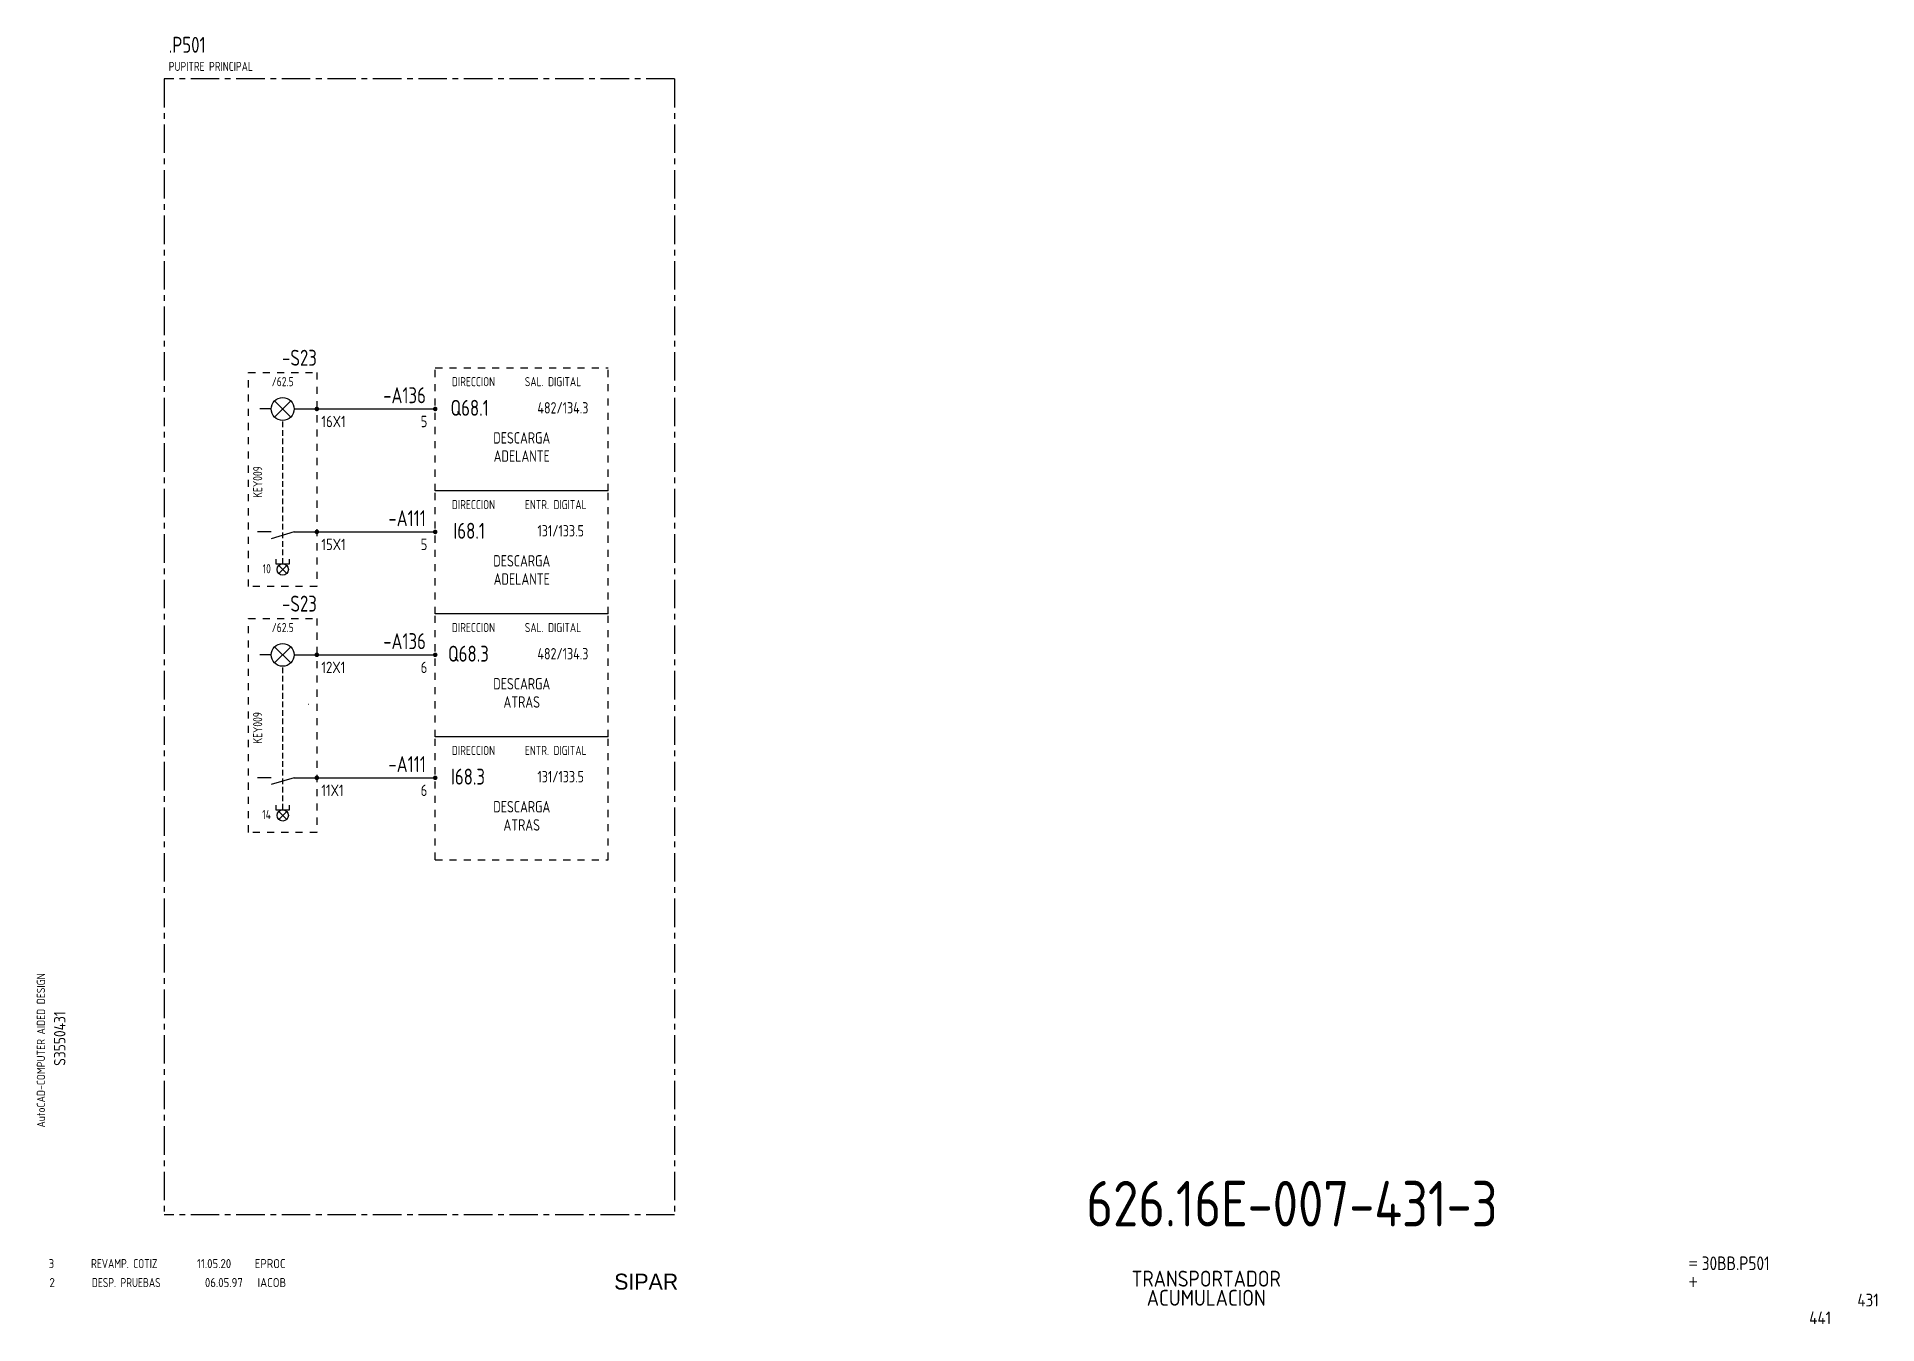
# Model space of a CAD drawing. Extents: x 10 to 414, y 6 to 288.
import ezdxf
from ezdxf.enums import TextEntityAlignment as Align

# ---------------------------------------------------------------- set-up
doc = ezdxf.new("R2010")
doc.units = 0
doc.header["$LTSCALE"] = 5
doc.header["$MEASUREMENT"] = 0
for name, pattern in [('CENTER', [2, 1.25, -0.25, 0.25, -0.25]), ('HIDDEN', [0.375, 0.25, -0.125]), ('HIDDEN1', [0.625, 0.3125, -0.3125])]:
    doc.linetypes.add(name, pattern=pattern)
doc.layers.get('0').update_dxf_attribs({"linetype": 'CONTINUOUS'})
doc.layers.add('CART', color=7, linetype='CONTINUOUS')
doc.styles.add('DIN', font='DIN.shx', dxfattribs={"width": 0.85})
doc.styles.add('ISO', font='DIN', dxfattribs={"width": 0.8})
doc.styles.add('N', font='ROMANS', dxfattribs={"width": 0.85, "height": 3})
doc.styles.add('X', font='UNIV.SHX', dxfattribs={"height": 3.5})

# ---------------------------------------------------------------- blocks, each defined once
blk = doc.blocks.new('BOX')
at = {"color": 3, "style": 'ISO', "width": 0.8}
blk.add_attdef('BOX', (0, 6), '', height=3.5, dxfattribs=at)
at = {"color": 7, "style": 'ISO', "width": 0.8}
blk.add_attdef('DESC', (0, 2), '', height=2, dxfattribs=at)
blk = doc.blocks.new('B5-3')
at = {"linetype": 'Continuous', "const_width": 0.5}
blk.add_lwpolyline([(-0.25, 0, 1), (0.25, 0, 1)], format="xyb", close=True, dxfattribs=at)
blk = doc.blocks.new('REV2')
at = {"color": 3, "style": 'DIN'}
for s, width, p in [('2', 0.9, (12.45, 13.79)), ('DESP. PRUEBAS', 0.8, (21.76, 13.79)), ('06.05.97', 0.9, (46.59, 13.79)), ('IACOB', 0.9, (58.16, 13.79))]:
    blk.add_text(s, height=2, dxfattribs=dict(at, width=width)).set_placement(p)

msp = doc.modelspace()

# ---------------------------------------------------------------- linework, layer by layer
at = {"color": 3, "linetype": 'CENTER'}
for p, q in [((37.64, 279.13), (37.64, 29.64)), ((149.73, 279.13), (37.64, 279.13)), ((149.73, 279.13), (149.73, 29.64)), ((149.73, 29.64), (37.64, 29.64))]:
    msp.add_line(p, q, dxfattribs=at)
at = {"linetype": 'HIDDEN1'}
for p, q in [((56.17, 167.65), (56.17, 214.65)), ((56.17, 214.65), (71.17, 214.65)), ((71.17, 214.65), (71.17, 167.65)), ((97.17, 188.65), (97.17, 215.65)), ((97.17, 215.65), (135.17, 215.65)), ((135.17, 188.65), (135.17, 215.65)), ((135.17, 188.65), (97.17, 188.65)), ((135.17, 188.65), (97.17, 188.65)), ((97.17, 161.65), (97.17, 188.65)), ((135.17, 161.65), (135.17, 188.65)), ((71.17, 167.65), (56.17, 167.65)), ((56.17, 113.65), (56.17, 160.65)), ((56.17, 160.65), (71.17, 160.65)), ((71.17, 160.65), (71.17, 113.65)), ((135.17, 161.65), (97.17, 161.65)), ((135.17, 161.65), (97.17, 161.65)), ((97.17, 134.65), (97.17, 161.65)), ((135.17, 134.65), (135.17, 161.65)), ((135.17, 134.65), (97.17, 134.65)), ((135.17, 134.65), (97.17, 134.65)), ((97.17, 107.65), (97.17, 134.65)), ((135.17, 107.65), (135.17, 134.65)), ((71.17, 113.65), (56.17, 113.65)), ((97.17, 107.65), (135.17, 107.65))]:
    msp.add_line(p, q, dxfattribs=at)
for p, q in [((61.17, 206.65), (58.67, 206.65)), ((66.17, 206.65), (71.17, 206.65)), ((71.17, 206.65), (97.17, 206.65)), ((61.17, 179.65), (58.17, 179.65)), ((66.17, 179.65), (61.17, 178.15)), ((66.17, 179.65), (71.17, 179.65)), ((71.17, 179.65), (97.17, 179.65)), ((62.17, 173.65), (62.17, 172.65)), ((62.17, 172.65), (65.17, 172.65)), ((65.17, 172.65), (65.17, 173.65)), ((61.17, 152.65), (58.67, 152.65)), ((66.17, 152.65), (71.17, 152.65)), ((71.17, 152.65), (97.17, 152.65)), ((61.17, 125.65), (58.17, 125.65)), ((66.17, 125.65), (61.17, 124.15)), ((66.17, 125.65), (71.17, 125.65)), ((71.17, 125.65), (97.17, 125.65)), ((62.17, 119.65), (62.17, 118.65)), ((62.17, 118.65), (65.17, 118.65)), ((65.17, 118.65), (65.17, 119.65))]:
    msp.add_line(p, q)
at = {"linetype": 'Continuous'}
for p, q in [((65.44, 204.88), (61.9, 208.42)), ((61.9, 204.88), (65.44, 208.42)), ((135.17, 188.65), (97.17, 188.65)), ((135.17, 188.65), (97.17, 188.65)), ((62.79, 170.51), (64.55, 172.28)), ((64.55, 170.51), (62.79, 172.28)), ((135.17, 161.65), (97.17, 161.65)), ((135.17, 161.65), (97.17, 161.65)), ((65.44, 150.88), (61.9, 154.42)), ((61.9, 150.88), (65.44, 154.42)), ((135.17, 134.65), (97.17, 134.65)), ((135.17, 134.65), (97.17, 134.65)), ((62.79, 116.51), (64.55, 118.28)), ((64.55, 116.51), (62.79, 118.28))]:
    msp.add_line(p, q, dxfattribs=at)
at = {"linetype": 'HIDDEN'}
for p, q in [((63.67, 172.65), (63.67, 204.15)), ((63.67, 118.65), (63.67, 150.15))]:
    msp.add_line(p, q, dxfattribs=at)
for centre in [(63.67, 206.65), (63.67, 152.65)]:
    msp.add_circle(centre, 2.5)
at = {"linetype": 'Continuous'}
for centre in [(63.67, 171.39), (63.67, 117.39)]:
    msp.add_circle(centre, 1.25, dxfattribs=at)

# ---------------------------------------------------------------- block references
msp.add_blockref('BOX', (38.64, 278.88)).add_auto_attribs({'BOX': '.P501', 'DESC': 'PUPITRE PRINCIPAL'})
for p in [(71.17, 206.65), (71.17, 179.65), (71.17, 152.65), (71.17, 125.65)]:
    msp.add_blockref('B5-3', p)
at = {"xscale": -1}
for p in [(97.17, 206.65), (97.17, 179.65), (97.17, 152.65), (97.17, 125.65)]:
    msp.add_blockref('B5-3', p, dxfattribs=at)
at = {"linetype": 'Continuous'}
msp.add_blockref('REV2', (0, 0), dxfattribs=at)

# ---------------------------------------------------------------- texts
at = {"color": 3, "style": 'DIN', "width": 0.8}
for s, p in [('-S23', (71.17, 216.15)), ('-A136', (95.12, 207.91)), ('Q68.1', (108.94, 205.15)), ('-A111', (95.12, 180.91)), ('I68.1', (108.1, 178.15)), ('-S23', (71.17, 162.15)), ('-A136', (95.12, 153.91)), ('Q68.3', (108.94, 151.15)), ('-A111', (95.12, 126.91)), ('I68.3', (108.1, 124.15))]:
    msp.add_text(s, height=3.5, dxfattribs=at).set_placement(p, align=Align.RIGHT)
at = {"color": 1, "style": 'DIN', "width": 0.8}
for p in [(63.67, 211.65), (63.67, 157.65)]:
    msp.add_text('/62.5', height=2, dxfattribs=at).set_placement(p, align=Align.CENTER)
for s, p in [('DIRECCION', (110.31, 211.65)), ('DIRECCION', (110.31, 184.65)), ('10', (61.08, 170.57)), ('DIRECCION', (110.31, 157.65)), ('DIRECCION', (110.31, 130.65)), ('14', (61.08, 116.57))]:
    msp.add_text(s, height=2, dxfattribs=at).set_placement(p, align=Align.RIGHT)
for s, p in [('SAL. DIGITAL', (116.85, 211.65)), ('ENTR. DIGITAL', (116.85, 184.65)), ('SAL. DIGITAL', (116.85, 157.65)), ('ENTR. DIGITAL', (116.85, 130.65))]:
    msp.add_text(s, height=2, dxfattribs=at).set_placement(p)
at = {"style": 'DIN'}
for s, width, p in [('482/134.3', 0.8, (119.62, 205.65)), ('16X1', 0.85, (72.17, 202.65)), ('5', 0.85, (93.97, 202.65)), ('15X1', 0.85, (72.17, 175.65)), ('5', 0.85, (93.97, 175.65)), ('131/133.5', 0.8, (119.62, 178.65)), ('482/134.3', 0.8, (119.62, 151.65)), ('12X1', 0.85, (72.17, 148.65)), ('6', 0.85, (93.97, 148.65)), ('131/133.5', 0.8, (119.62, 124.65)), ('11X1', 0.85, (72.17, 121.65)), ('6', 0.85, (93.97, 121.65))]:
    msp.add_text(s, height=2.5, dxfattribs=dict(at, width=width)).set_placement(p)
at = {"style": 'DIN', "width": 0.8}
for s, p in [('DESCARGA', (116.17, 199.05)), ('ADELANTE', (116.17, 195.05)), ('DESCARGA', (116.17, 172.05)), ('ADELANTE', (116.17, 168.05)), ('DESCARGA', (116.17, 145.05)), ('ATRAS', (116.17, 141.05)), ('DESCARGA', (116.17, 118.05)), ('ATRAS', (116.17, 114.05))]:
    msp.add_text(s, height=2.5, dxfattribs=at).set_placement(p, align=Align.CENTER)
at = {"color": 1, "style": 'DIN', "width": 0.8}
for p in [(59.17, 187.15), (59.17, 133.15)]:
    msp.add_text('KEY009', height=2, rotation=90, dxfattribs=at).set_placement(p)
at = {"color": 1, "style": 'DIN'}
msp.add_text('.', height=2, dxfattribs=at).set_placement((69.67, 141.65), align=Align.RIGHT)
at = {"color": 3, "style": 'DIN'}
for s, width, p in [('3', 0.9, (12.27, 17.96)), ('REVAMP. COTIZ', 0.8, (21.58, 17.96)), ('11.05.20', 0.9, (44.85, 17.96)), ('EPROC', 0.9, (57.53, 17.96))]:
    msp.add_text(s, height=2, dxfattribs=dict(at, width=width)).set_placement(p)
at = {"color": 2, "insert": (240.17, 37.12), "char_height": 10, "width": 133.0165, "attachment_point": 1, "style": 'DIN'}
msp.add_mtext('626.16E-007-431-3', dxfattribs=at)
at = {"layer": 'CART', "color": 1, "style": 'DIN', "width": 0.9}
msp.add_text('AutoCAD-COMPUTER AIDED DESIGN', height=1.8, rotation=90, dxfattribs=at).set_placement((11.47, 48.84))
at = {"layer": 'CART', "color": 3, "style": 'N', "width": 0.85}
for s, p in [('=', (372.24, 17.91)), ('+', (372.24, 13.87))]:
    msp.add_text(s, height=2.5, dxfattribs=at).set_placement(p)
at = {"layer": 'CART', "color": 3, "style": 'DIN', "width": 0.9, "flags": 1}
msp.add_attdef('S3550431', text='', height=2.5, rotation=90, dxfattribs=at).set_placement((15.95, 68.38), align=Align.CENTER)
at = {"layer": 'CART', "color": 3, "style": 'DIN', "width": 0.85}
msp.add_attdef('30BB.P501', text='', height=3, dxfattribs=at).set_placement((375.33, 16.63), align=Align.BOTTOM_LEFT)
at = {"layer": 'CART', "color": 6, "style": 'X', "flags": 1}
msp.add_attdef('SIPAR', text='', height=3.5, dxfattribs=at).set_placement((143.5, 15), align=Align.MIDDLE)
at = {"layer": 'CART', "color": 2, "style": 'DIN', "width": 0.9, "flags": 1}
for tag, p in [('TRANSPORTADOR', (266.5, 15.65)), ('ACUMULACION', (266.5, 11.45))]:
    msp.add_attdef(tag, text='', height=3.5, dxfattribs=at).set_placement(p, align=Align.MIDDLE)
msp.add_attdef('431', text='', height=2.8, dxfattribs=at).set_placement((414.2, 9.56), align=Align.RIGHT)
at = {"layer": 'CART', "color": 7, "style": 'DIN', "width": 0.9, "flags": 1}
msp.add_attdef('441', (398.93, 5.65), '', height=2.8, dxfattribs=at)

doc.saveas('drawing.dxf')
